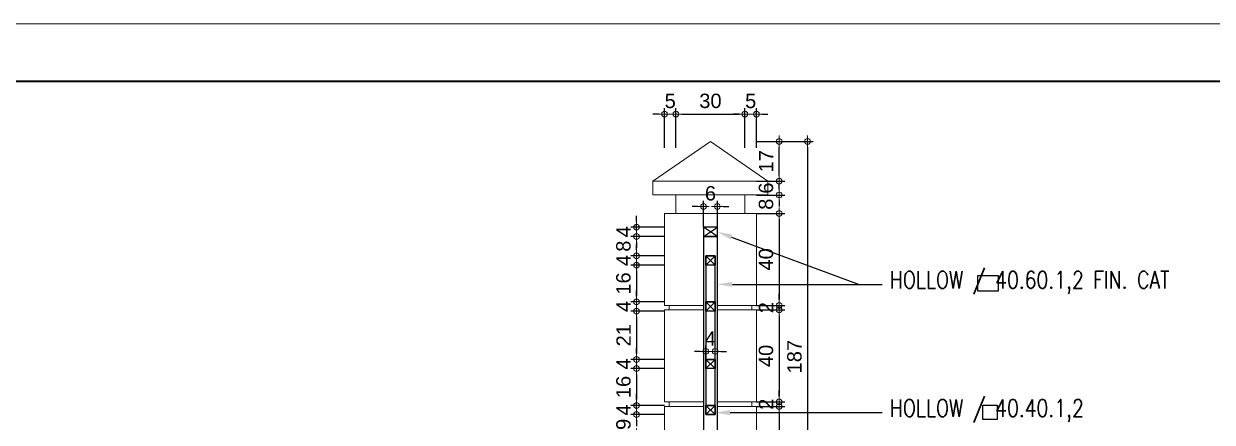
# Model space of a CAD drawing. Header units: millimetres. Extents: x -11 to 1625, y -267 to 180.
# Drawn here: x 878.64 to 899.31, y 111.07 to 118 of the extents above; entities that cross this region are included whole.
import ezdxf
from ezdxf import colors
from ezdxf.entities.mleader import LeaderData, LeaderLine
from ezdxf.enums import TextEntityAlignment as Align
from ezdxf.math import Vec2, Vec3

# ---------------------------------------------------------------- set-up
doc = ezdxf.new("R2010")
doc.units = ezdxf.units.MM
doc.layers.add('BESI', color=10, linetype='Continuous')
for name, color, linetype, lineweight in [('dinding', 5, 'Continuous', 15), ('GRS KOP', 1, 'Continuous', 35), ('kop', 7, 'Continuous', 20), ('TEXT KETERANGAN', 7, 'Continuous', 9), ('u', 6, 'Continuous', 20)]:
    doc.layers.add(name, color=color, linetype=linetype, lineweight=lineweight)
doc.styles.add('ATTR', font='romans.shx', dxfattribs={"width": 0.8, "height": 1.735066})
doc.styles.add('BARU', font='complex.shx')
doc.styles.get("Standard").update_dxf_attribs({"font": 'ARIALUNI.TTF'})
doc.dimstyles.new('SK-25', dxfattribs={"dimtxt": 0.25, "dimasz": 0.1, "dimexe": 0.1, "dimexo": 0, "dimgap": 0.1, "dimtad": 1, "dimdec": 0, "dimlfac": 25, "dimzin": 12, "dimdsep": 46, "dimtxsty": 'Standard', "dimblk": 'BULAT', "dimcen": 0.1, "dimclrd": 256, "dimadec": 0, "dimazin": 3, "dimtfac": 1, "dimtdec": 0, "dimtofl": 0, "dimtmove": 0, "dimatfit": 3, "dimldrblk": 'BULAT', "dimfxl": 0, "dimtolj": 1, "dimtzin": 0, "dimarcsym": 0})

# ---------------------------------------------------------------- blocks, each defined once
blk = doc.blocks.new('kop')
at = {"layer": 'GRS KOP'}
blk.add_lwpolyline([(1, 54), (83, 54), (83, 1), (1, 1)], close=True, dxfattribs=at)
at = {"layer": 'kop', "color": 7}
for p, q in [((84, 55), (0, 55)), ((0, 0), (84, 0))]:
    blk.add_line(p, q, dxfattribs=at)
at = {"layer": 'kop', "style": 'BARU', "flags": 4}
for p, height in [((73.8, 5.4), 0.35), ((80.303, 5.382), 0.25), ((73.8, 4.9), 0.35), ((80.303, 4.882), 0.25), ((73.8, 4.4), 0.35), ((80.303, 4.382), 0.25)]:
    blk.add_attdef('-', p, '', height=height, dxfattribs=at)
at = {"layer": 'kop', "flags": 4}
for tag, p in [('AR-00', (78.057, 2.648)), ('00', (81.238, 2.647))]:
    blk.add_attdef(tag, text='', height=0.35, dxfattribs=at).set_placement(p, align=Align.MIDDLE)
blk = doc.blocks.new('BULAT')
for p, q in [((-1, 0), (1, 0)), ((0, -1), (0, 1))]:
    blk.add_line(p, q)
blk.add_circle((0, 0), 0.5)
blk = doc.blocks.new('*D779')
at = {"layer": 'Defpoints', "color": 0}
for p in [(891.385, 116.429), (891.185, 115.844), (891.385, 115.844)]:
    blk.add_point(p, dxfattribs=at)
at = {"layer": 'u', "lineweight": -2}
for p, q in [((891.085, 116.429), (890.985, 116.429)), ((891.485, 116.429), (891.585, 116.429))]:
    blk.add_line(p, q, dxfattribs=at)
at = {"layer": 'u', "color": 0, "lineweight": -2}
for p, q in [((891.185, 115.844), (891.185, 116.529)), ((891.385, 115.844), (891.385, 116.529))]:
    blk.add_line(p, q, dxfattribs=at)
at = {"layer": 'u', "lineweight": -2, "xscale": 0.1, "yscale": 0.1, "zscale": 0.1}
blk.add_blockref('BULAT', (891.185, 116.429), dxfattribs=at)
at = {"layer": 'u', "lineweight": -2, "xscale": 0.1, "yscale": 0.1, "zscale": 0.1, "rotation": 180}
blk.add_blockref('BULAT', (891.385, 116.429), dxfattribs=at)
at = {"layer": 'u', "color": 0, "insert": (891.285, 116.656), "char_height": 0.25, "attachment_point": 5}
blk.add_mtext('\\A1;5', dxfattribs=at)
blk = doc.blocks.new('*D780')
at = {"layer": 'Defpoints', "color": 0}
for p in [(889.785, 116.429), (889.785, 115.844), (889.985, 115.844)]:
    blk.add_point(p, dxfattribs=at)
at = {"layer": 'u', "lineweight": -2}
for p, q in [((889.685, 116.429), (889.585, 116.429)), ((890.085, 116.429), (890.185, 116.429))]:
    blk.add_line(p, q, dxfattribs=at)
at = {"layer": 'u', "color": 0, "lineweight": -2}
for p, q in [((889.785, 115.844), (889.785, 116.529)), ((889.985, 115.844), (889.985, 116.529))]:
    blk.add_line(p, q, dxfattribs=at)
at = {"layer": 'u', "lineweight": -2, "xscale": 0.1, "yscale": 0.1, "zscale": 0.1}
blk.add_blockref('BULAT', (889.785, 116.429), dxfattribs=at)
at = {"layer": 'u', "lineweight": -2, "xscale": 0.1, "yscale": 0.1, "zscale": 0.1, "rotation": 180}
blk.add_blockref('BULAT', (889.985, 116.429), dxfattribs=at)
at = {"layer": 'u', "color": 0, "insert": (889.885, 116.656), "char_height": 0.25, "attachment_point": 5}
blk.add_mtext('\\A1;5', dxfattribs=at)
blk = doc.blocks.new('*D781')
at = {"layer": 'Defpoints', "color": 0}
for p in [(891.185, 116.429), (889.985, 115.844), (891.185, 115.844)]:
    blk.add_point(p, dxfattribs=at)
at = {"layer": 'u', "color": 0, "lineweight": -2}
for p, q in [((889.985, 115.844), (889.985, 116.529)), ((891.185, 115.844), (891.185, 116.529))]:
    blk.add_line(p, q, dxfattribs=at)
at = {"layer": 'u', "lineweight": -2}
blk.add_line((890.085, 116.429), (891.085, 116.429), dxfattribs=at)
at = {"layer": 'u', "lineweight": -2, "xscale": 0.1, "yscale": 0.1, "zscale": 0.1, "rotation": 180}
blk.add_blockref('BULAT', (889.985, 116.429), dxfattribs=at)
at = {"layer": 'u', "lineweight": -2, "xscale": 0.1, "yscale": 0.1, "zscale": 0.1}
blk.add_blockref('BULAT', (891.185, 116.429), dxfattribs=at)
at = {"layer": 'u', "color": 0, "insert": (890.585, 116.657), "char_height": 0.25, "attachment_point": 5}
blk.add_mtext('\\A1;30', dxfattribs=at)
blk = doc.blocks.new('*D782')
at = {"layer": 'Defpoints', "color": 0}
for p in [(891.385, 115.261), (891.385, 115.021), (891.78, 115.021)]:
    blk.add_point(p, dxfattribs=at)
at = {"layer": 'u', "lineweight": -2}
for p, q in [((891.78, 115.361), (891.78, 115.461)), ((891.78, 114.921), (891.78, 114.821))]:
    blk.add_line(p, q, dxfattribs=at)
at = {"layer": 'u', "color": 0, "lineweight": -2}
for p, q in [((891.385, 115.261), (891.88, 115.261)), ((891.385, 115.021), (891.88, 115.021))]:
    blk.add_line(p, q, dxfattribs=at)
at = {"layer": 'u', "lineweight": -2, "xscale": 0.1, "yscale": 0.1, "zscale": 0.1}
for p, rotation in [((891.78, 115.261), 270), ((891.78, 115.021), 90)]:
    blk.add_blockref('BULAT', p, dxfattribs=dict(at, rotation=rotation))
at = {"layer": 'u', "color": 0, "insert": (891.552, 115.141), "char_height": 0.25, "attachment_point": 5, "rotation": 90}
blk.add_mtext('\\A1;6', dxfattribs=at)
blk = doc.blocks.new('*D783')
at = {"layer": 'Defpoints', "color": 0}
for p in [(891.385, 115.021), (891.385, 114.701), (891.78, 114.701)]:
    blk.add_point(p, dxfattribs=at)
at = {"layer": 'u', "lineweight": -2}
for p, q in [((891.78, 115.121), (891.78, 115.221)), ((891.78, 114.601), (891.78, 114.501))]:
    blk.add_line(p, q, dxfattribs=at)
at = {"layer": 'u', "color": 0, "lineweight": -2}
for p, q in [((891.385, 115.021), (891.88, 115.021)), ((891.385, 114.701), (891.88, 114.701))]:
    blk.add_line(p, q, dxfattribs=at)
at = {"layer": 'u', "lineweight": -2, "xscale": 0.1, "yscale": 0.1, "zscale": 0.1}
for p, rotation in [((891.78, 115.021), 270), ((891.78, 114.701), 90)]:
    blk.add_blockref('BULAT', p, dxfattribs=dict(at, rotation=rotation))
at = {"layer": 'u', "color": 0, "insert": (891.552, 114.861), "char_height": 0.25, "attachment_point": 5, "rotation": 90}
blk.add_mtext('\\A1;8', dxfattribs=at)
blk = doc.blocks.new('*D784')
at = {"layer": 'Defpoints', "color": 0}
for p in [(891.385, 114.701), (891.385, 113.101), (891.78, 113.101)]:
    blk.add_point(p, dxfattribs=at)
at = {"layer": 'u', "color": 0, "lineweight": -2}
for p, q in [((891.385, 114.701), (891.88, 114.701)), ((891.385, 113.101), (891.88, 113.101))]:
    blk.add_line(p, q, dxfattribs=at)
at = {"layer": 'u', "lineweight": -2}
blk.add_line((891.78, 114.601), (891.78, 113.201), dxfattribs=at)
at = {"layer": 'u', "lineweight": -2, "xscale": 0.1, "yscale": 0.1, "zscale": 0.1}
for p, rotation in [((891.78, 114.701), 90), ((891.78, 113.101), 270)]:
    blk.add_blockref('BULAT', p, dxfattribs=dict(at, rotation=rotation))
at = {"layer": 'u', "color": 0, "insert": (891.552, 113.901), "char_height": 0.25, "attachment_point": 5, "rotation": 90}
blk.add_mtext('\\A1;40', dxfattribs=at)
blk = doc.blocks.new('*D785')
at = {"layer": 'Defpoints', "color": 0}
for p in [(891.385, 113.101), (891.385, 113.021), (891.78, 113.021)]:
    blk.add_point(p, dxfattribs=at)
at = {"layer": 'u', "color": 0, "lineweight": -2}
for p, q in [((891.385, 113.101), (891.88, 113.101)), ((891.385, 113.021), (891.88, 113.021))]:
    blk.add_line(p, q, dxfattribs=at)
at = {"layer": 'u', "lineweight": -2}
for p, q in [((891.78, 113.201), (891.78, 113.301)), ((891.78, 112.921), (891.78, 112.821))]:
    blk.add_line(p, q, dxfattribs=at)
at = {"layer": 'u', "lineweight": -2, "xscale": 0.1, "yscale": 0.1, "zscale": 0.1}
for p, rotation in [((891.78, 113.101), 270), ((891.78, 113.021), 90)]:
    blk.add_blockref('BULAT', p, dxfattribs=dict(at, rotation=rotation))
at = {"layer": 'u', "color": 0, "insert": (891.554, 113.061), "char_height": 0.25, "attachment_point": 5, "rotation": 90}
blk.add_mtext('\\A1;2', dxfattribs=at)
blk = doc.blocks.new('*D786')
at = {"layer": 'Defpoints', "color": 0}
for p in [(891.385, 113.021), (891.385, 111.421), (891.78, 111.421)]:
    blk.add_point(p, dxfattribs=at)
at = {"layer": 'u', "color": 0, "lineweight": -2}
for p, q in [((891.385, 113.021), (891.88, 113.021)), ((891.385, 111.421), (891.88, 111.421))]:
    blk.add_line(p, q, dxfattribs=at)
at = {"layer": 'u', "lineweight": -2}
blk.add_line((891.78, 112.921), (891.78, 111.521), dxfattribs=at)
at = {"layer": 'u', "lineweight": -2, "xscale": 0.1, "yscale": 0.1, "zscale": 0.1}
for p, rotation in [((891.78, 113.021), 90), ((891.78, 111.421), 270)]:
    blk.add_blockref('BULAT', p, dxfattribs=dict(at, rotation=rotation))
at = {"layer": 'u', "color": 0, "insert": (891.552, 112.221), "char_height": 0.25, "attachment_point": 5, "rotation": 90}
blk.add_mtext('\\A1;40', dxfattribs=at)
blk = doc.blocks.new('*D787')
at = {"layer": 'Defpoints', "color": 0}
for p in [(891.385, 111.421), (891.385, 111.341), (891.78, 111.341)]:
    blk.add_point(p, dxfattribs=at)
at = {"layer": 'u', "lineweight": -2}
for p, q in [((891.78, 111.521), (891.78, 111.621)), ((891.78, 111.241), (891.78, 111.141))]:
    blk.add_line(p, q, dxfattribs=at)
at = {"layer": 'u', "color": 0, "lineweight": -2}
for p, q in [((891.385, 111.421), (891.88, 111.421)), ((891.385, 111.341), (891.88, 111.341))]:
    blk.add_line(p, q, dxfattribs=at)
at = {"layer": 'u', "lineweight": -2, "xscale": 0.1, "yscale": 0.1, "zscale": 0.1}
for p, rotation in [((891.78, 111.421), 270), ((891.78, 111.341), 90)]:
    blk.add_blockref('BULAT', p, dxfattribs=dict(at, rotation=rotation))
at = {"layer": 'u', "color": 0, "insert": (891.554, 111.381), "char_height": 0.25, "attachment_point": 5, "rotation": 90}
blk.add_mtext('\\A1;2', dxfattribs=at)
blk = doc.blocks.new('*D788')
at = {"layer": 'Defpoints', "color": 0}
for p in [(891.385, 111.341), (891.385, 109.741), (891.78, 109.741)]:
    blk.add_point(p, dxfattribs=at)
at = {"layer": 'u', "color": 0, "lineweight": -2}
for p, q in [((891.385, 111.341), (891.88, 111.341)), ((891.385, 109.741), (891.88, 109.741))]:
    blk.add_line(p, q, dxfattribs=at)
at = {"layer": 'u', "lineweight": -2}
blk.add_line((891.78, 111.241), (891.78, 109.841), dxfattribs=at)
at = {"layer": 'u', "lineweight": -2, "xscale": 0.1, "yscale": 0.1, "zscale": 0.1}
for p, rotation in [((891.78, 111.341), 90), ((891.78, 109.741), 270)]:
    blk.add_blockref('BULAT', p, dxfattribs=dict(at, rotation=rotation))
at = {"layer": 'u', "color": 0, "insert": (891.552, 110.541), "char_height": 0.25, "attachment_point": 5, "rotation": 90}
blk.add_mtext('\\A1;40', dxfattribs=at)
blk = doc.blocks.new('*D791')
at = {"layer": 'Defpoints', "color": 0}
for p in [(891.78, 115.954), (891.78, 108.461), (892.275, 108.461)]:
    blk.add_point(p, dxfattribs=at)
at = {"layer": 'u', "color": 0, "lineweight": -2}
for p, q in [((891.78, 115.954), (892.375, 115.954)), ((891.78, 108.461), (892.375, 108.461))]:
    blk.add_line(p, q, dxfattribs=at)
at = {"layer": 'u', "lineweight": -2}
blk.add_line((892.275, 115.854), (892.275, 108.561), dxfattribs=at)
at = {"layer": 'u', "lineweight": -2, "xscale": 0.1, "yscale": 0.1, "zscale": 0.1}
for p, rotation in [((892.275, 115.954), 90), ((892.275, 108.461), 270)]:
    blk.add_blockref('BULAT', p, dxfattribs=dict(at, rotation=rotation))
at = {"layer": 'u', "color": 0, "insert": (892.047, 112.208), "char_height": 0.25, "attachment_point": 5, "rotation": 90}
blk.add_mtext('\\A1;187', dxfattribs=at)
blk = doc.blocks.new('*D794')
at = {"layer": 'Defpoints', "color": 0}
for p in [(889.785, 114.461), (889.299, 114.301), (889.785, 114.301)]:
    blk.add_point(p, dxfattribs=at)
at = {"layer": 'u', "lineweight": -2}
for p, q in [((889.299, 114.561), (889.299, 114.661)), ((889.299, 114.201), (889.299, 114.101))]:
    blk.add_line(p, q, dxfattribs=at)
at = {"layer": 'u', "color": 0, "lineweight": -2}
for p, q in [((889.785, 114.461), (889.199, 114.461)), ((889.785, 114.301), (889.199, 114.301))]:
    blk.add_line(p, q, dxfattribs=at)
at = {"layer": 'u', "lineweight": -2, "xscale": 0.1, "yscale": 0.1, "zscale": 0.1}
for p, rotation in [((889.299, 114.461), 270), ((889.299, 114.301), 90)]:
    blk.add_blockref('BULAT', p, dxfattribs=dict(at, rotation=rotation))
at = {"layer": 'u', "color": 0, "insert": (889.074, 114.381), "char_height": 0.25, "attachment_point": 5, "rotation": 90}
blk.add_mtext('\\A1;4', dxfattribs=at)
blk = doc.blocks.new('*D795')
at = {"layer": 'Defpoints', "color": 0}
for p in [(889.785, 114.301), (889.299, 113.961), (889.785, 113.961)]:
    blk.add_point(p, dxfattribs=at)
at = {"layer": 'u', "lineweight": -2}
for p, q in [((889.299, 114.401), (889.299, 114.501)), ((889.299, 113.861), (889.299, 113.761))]:
    blk.add_line(p, q, dxfattribs=at)
at = {"layer": 'u', "color": 0, "lineweight": -2}
for p, q in [((889.785, 114.301), (889.199, 114.301)), ((889.785, 113.961), (889.199, 113.961))]:
    blk.add_line(p, q, dxfattribs=at)
at = {"layer": 'u', "lineweight": -2, "xscale": 0.1, "yscale": 0.1, "zscale": 0.1}
for p, rotation in [((889.299, 114.301), 270), ((889.299, 113.961), 90)]:
    blk.add_blockref('BULAT', p, dxfattribs=dict(at, rotation=rotation))
at = {"layer": 'u', "color": 0, "insert": (889.072, 114.131), "char_height": 0.25, "attachment_point": 5, "rotation": 90}
blk.add_mtext('\\A1;8', dxfattribs=at)
blk = doc.blocks.new('*D796')
at = {"layer": 'Defpoints', "color": 0}
for p in [(889.785, 113.961), (889.299, 113.801), (889.785, 113.801)]:
    blk.add_point(p, dxfattribs=at)
at = {"layer": 'u', "lineweight": -2}
for p, q in [((889.299, 114.061), (889.299, 114.161)), ((889.299, 113.701), (889.299, 113.601))]:
    blk.add_line(p, q, dxfattribs=at)
at = {"layer": 'u', "color": 0, "lineweight": -2}
for p, q in [((889.785, 113.961), (889.199, 113.961)), ((889.785, 113.801), (889.199, 113.801))]:
    blk.add_line(p, q, dxfattribs=at)
at = {"layer": 'u', "lineweight": -2, "xscale": 0.1, "yscale": 0.1, "zscale": 0.1}
for p, rotation in [((889.299, 113.961), 270), ((889.299, 113.801), 90)]:
    blk.add_blockref('BULAT', p, dxfattribs=dict(at, rotation=rotation))
at = {"layer": 'u', "color": 0, "insert": (889.074, 113.881), "char_height": 0.25, "attachment_point": 5, "rotation": 90}
blk.add_mtext('\\A1;4', dxfattribs=at)
blk = doc.blocks.new('*D797')
at = {"layer": 'Defpoints', "color": 0}
for p in [(889.785, 113.801), (889.299, 113.161), (889.785, 113.161)]:
    blk.add_point(p, dxfattribs=at)
at = {"layer": 'u', "color": 0, "lineweight": -2}
for p, q in [((889.785, 113.801), (889.199, 113.801)), ((889.785, 113.161), (889.199, 113.161))]:
    blk.add_line(p, q, dxfattribs=at)
at = {"layer": 'u', "lineweight": -2}
blk.add_line((889.299, 113.701), (889.299, 113.261), dxfattribs=at)
at = {"layer": 'u', "lineweight": -2, "xscale": 0.1, "yscale": 0.1, "zscale": 0.1}
for p, rotation in [((889.299, 113.801), 90), ((889.299, 113.161), 270)]:
    blk.add_blockref('BULAT', p, dxfattribs=dict(at, rotation=rotation))
at = {"layer": 'u', "color": 0, "insert": (889.072, 113.481), "char_height": 0.25, "attachment_point": 5, "rotation": 90}
blk.add_mtext('\\A1;16', dxfattribs=at)
blk = doc.blocks.new('*D798')
at = {"layer": 'Defpoints', "color": 0}
for p in [(889.785, 113.161), (889.299, 113.001), (889.785, 113.001)]:
    blk.add_point(p, dxfattribs=at)
at = {"layer": 'u', "lineweight": -2}
for p, q in [((889.299, 113.261), (889.299, 113.361)), ((889.299, 112.901), (889.299, 112.801))]:
    blk.add_line(p, q, dxfattribs=at)
at = {"layer": 'u', "color": 0, "lineweight": -2}
for p, q in [((889.785, 113.161), (889.199, 113.161)), ((889.785, 113.001), (889.199, 113.001))]:
    blk.add_line(p, q, dxfattribs=at)
at = {"layer": 'u', "lineweight": -2, "xscale": 0.1, "yscale": 0.1, "zscale": 0.1}
for p, rotation in [((889.299, 113.161), 270), ((889.299, 113.001), 90)]:
    blk.add_blockref('BULAT', p, dxfattribs=dict(at, rotation=rotation))
at = {"layer": 'u', "color": 0, "insert": (889.074, 113.081), "char_height": 0.25, "attachment_point": 5, "rotation": 90}
blk.add_mtext('\\A1;4', dxfattribs=at)
blk = doc.blocks.new('*D799')
at = {"layer": 'Defpoints', "color": 0}
for p in [(889.785, 113.001), (889.299, 112.161), (889.785, 112.161)]:
    blk.add_point(p, dxfattribs=at)
at = {"layer": 'u', "color": 0, "lineweight": -2}
for p, q in [((889.785, 113.001), (889.199, 113.001)), ((889.785, 112.161), (889.199, 112.161))]:
    blk.add_line(p, q, dxfattribs=at)
at = {"layer": 'u', "lineweight": -2}
blk.add_line((889.299, 112.901), (889.299, 112.261), dxfattribs=at)
at = {"layer": 'u', "lineweight": -2, "xscale": 0.1, "yscale": 0.1, "zscale": 0.1}
for p, rotation in [((889.299, 113.001), 90), ((889.299, 112.161), 270)]:
    blk.add_blockref('BULAT', p, dxfattribs=dict(at, rotation=rotation))
at = {"layer": 'u', "color": 0, "insert": (889.074, 112.581), "char_height": 0.25, "attachment_point": 5, "rotation": 90}
blk.add_mtext('\\A1;21', dxfattribs=at)
blk = doc.blocks.new('*D800')
at = {"layer": 'Defpoints', "color": 0}
for p in [(889.785, 112.161), (889.299, 112.001), (889.785, 112.001)]:
    blk.add_point(p, dxfattribs=at)
at = {"layer": 'u', "lineweight": -2}
for p, q in [((889.299, 112.261), (889.299, 112.361)), ((889.299, 111.901), (889.299, 111.801))]:
    blk.add_line(p, q, dxfattribs=at)
at = {"layer": 'u', "color": 0, "lineweight": -2}
for p, q in [((889.785, 112.161), (889.199, 112.161)), ((889.785, 112.001), (889.199, 112.001))]:
    blk.add_line(p, q, dxfattribs=at)
at = {"layer": 'u', "lineweight": -2, "xscale": 0.1, "yscale": 0.1, "zscale": 0.1}
for p, rotation in [((889.299, 112.161), 270), ((889.299, 112.001), 90)]:
    blk.add_blockref('BULAT', p, dxfattribs=dict(at, rotation=rotation))
at = {"layer": 'u', "color": 0, "insert": (889.074, 112.081), "char_height": 0.25, "attachment_point": 5, "rotation": 90}
blk.add_mtext('\\A1;4', dxfattribs=at)
blk = doc.blocks.new('*D801')
at = {"layer": 'Defpoints', "color": 0}
for p in [(889.785, 112.001), (889.299, 111.361), (889.785, 111.361)]:
    blk.add_point(p, dxfattribs=at)
at = {"layer": 'u', "color": 0, "lineweight": -2}
for p, q in [((889.785, 112.001), (889.199, 112.001)), ((889.785, 111.361), (889.199, 111.361))]:
    blk.add_line(p, q, dxfattribs=at)
at = {"layer": 'u', "lineweight": -2}
blk.add_line((889.299, 111.901), (889.299, 111.461), dxfattribs=at)
at = {"layer": 'u', "lineweight": -2, "xscale": 0.1, "yscale": 0.1, "zscale": 0.1}
for p, rotation in [((889.299, 112.001), 90), ((889.299, 111.361), 270)]:
    blk.add_blockref('BULAT', p, dxfattribs=dict(at, rotation=rotation))
at = {"layer": 'u', "color": 0, "insert": (889.072, 111.681), "char_height": 0.25, "attachment_point": 5, "rotation": 90}
blk.add_mtext('\\A1;16', dxfattribs=at)
blk = doc.blocks.new('*D802')
at = {"layer": 'Defpoints', "color": 0}
for p in [(889.785, 111.361), (889.299, 111.201), (889.785, 111.201)]:
    blk.add_point(p, dxfattribs=at)
at = {"layer": 'u', "lineweight": -2}
for p, q in [((889.299, 111.461), (889.299, 111.561)), ((889.299, 111.101), (889.299, 111.001))]:
    blk.add_line(p, q, dxfattribs=at)
at = {"layer": 'u', "color": 0, "lineweight": -2}
for p, q in [((889.785, 111.361), (889.199, 111.361)), ((889.785, 111.201), (889.199, 111.201))]:
    blk.add_line(p, q, dxfattribs=at)
at = {"layer": 'u', "lineweight": -2, "xscale": 0.1, "yscale": 0.1, "zscale": 0.1}
for p, rotation in [((889.299, 111.361), 270), ((889.299, 111.201), 90)]:
    blk.add_blockref('BULAT', p, dxfattribs=dict(at, rotation=rotation))
at = {"layer": 'u', "color": 0, "insert": (889.074, 111.281), "char_height": 0.25, "attachment_point": 5, "rotation": 90}
blk.add_mtext('\\A1;4', dxfattribs=at)
blk = doc.blocks.new('*D803')
at = {"layer": 'Defpoints', "color": 0}
for p in [(889.785, 111.201), (889.299, 110.861), (889.785, 110.861)]:
    blk.add_point(p, dxfattribs=at)
at = {"layer": 'u', "lineweight": -2}
for p, q in [((889.299, 111.301), (889.299, 111.401)), ((889.299, 110.761), (889.299, 110.661))]:
    blk.add_line(p, q, dxfattribs=at)
at = {"layer": 'u', "color": 0, "lineweight": -2}
for p, q in [((889.785, 111.201), (889.199, 111.201)), ((889.785, 110.861), (889.199, 110.861))]:
    blk.add_line(p, q, dxfattribs=at)
at = {"layer": 'u', "lineweight": -2, "xscale": 0.1, "yscale": 0.1, "zscale": 0.1}
for p, rotation in [((889.299, 111.201), 270), ((889.299, 110.861), 90)]:
    blk.add_blockref('BULAT', p, dxfattribs=dict(at, rotation=rotation))
at = {"layer": 'u', "color": 0, "insert": (889.072, 111.031), "char_height": 0.25, "attachment_point": 5, "rotation": 90}
blk.add_mtext('\\A1;9', dxfattribs=at)
blk = doc.blocks.new('*D807')
at = {"layer": 'Defpoints', "color": 0}
for p in [(890.705, 114.821), (890.465, 114.461), (890.705, 114.461)]:
    blk.add_point(p, dxfattribs=at)
at = {"layer": 'u', "lineweight": -2}
for p, q in [((890.365, 114.821), (890.265, 114.821)), ((890.805, 114.821), (890.905, 114.821))]:
    blk.add_line(p, q, dxfattribs=at)
at = {"layer": 'u', "color": 0, "lineweight": -2}
for p, q in [((890.465, 114.461), (890.465, 114.921)), ((890.705, 114.461), (890.705, 114.921))]:
    blk.add_line(p, q, dxfattribs=at)
at = {"layer": 'u', "lineweight": -2, "xscale": 0.1, "yscale": 0.1, "zscale": 0.1}
blk.add_blockref('BULAT', (890.465, 114.821), dxfattribs=at)
at = {"layer": 'u', "lineweight": -2, "xscale": 0.1, "yscale": 0.1, "zscale": 0.1, "rotation": 180}
blk.add_blockref('BULAT', (890.705, 114.821), dxfattribs=at)
at = {"layer": 'u', "color": 0, "insert": (890.585, 115.049), "char_height": 0.25, "attachment_point": 5}
blk.add_mtext('\\A1;6', dxfattribs=at)
blk = doc.blocks.new('*D808')
at = {"layer": 'Defpoints', "color": 0}
for p in [(890.665, 112.301), (890.505, 112.161), (890.665, 112.161)]:
    blk.add_point(p, dxfattribs=at)
at = {"layer": 'u', "lineweight": -2}
for p, q in [((890.405, 112.301), (890.305, 112.301)), ((890.765, 112.301), (890.865, 112.301))]:
    blk.add_line(p, q, dxfattribs=at)
at = {"layer": 'u', "color": 0, "lineweight": -2}
for p, q in [((890.505, 112.161), (890.505, 112.401)), ((890.665, 112.161), (890.665, 112.401))]:
    blk.add_line(p, q, dxfattribs=at)
at = {"layer": 'u', "lineweight": -2, "xscale": 0.1, "yscale": 0.1, "zscale": 0.1}
blk.add_blockref('BULAT', (890.505, 112.301), dxfattribs=at)
at = {"layer": 'u', "lineweight": -2, "xscale": 0.1, "yscale": 0.1, "zscale": 0.1, "rotation": 180}
blk.add_blockref('BULAT', (890.665, 112.301), dxfattribs=at)
at = {"layer": 'u', "color": 0, "insert": (890.585, 112.526), "char_height": 0.25, "attachment_point": 5}
blk.add_mtext('\\A1;4', dxfattribs=at)
blk = doc.blocks.new('*D1322')
at = {"layer": 'Defpoints', "color": 0}
for p in [(891.385, 115.954), (891.78, 115.954), (891.385, 115.261)]:
    blk.add_point(p, dxfattribs=at)
at = {"layer": 'u', "color": 0, "lineweight": -2}
for p, q in [((891.385, 115.954), (891.88, 115.954)), ((891.385, 115.261), (891.88, 115.261))]:
    blk.add_line(p, q, dxfattribs=at)
at = {"layer": 'u', "lineweight": -2}
blk.add_line((891.78, 115.361), (891.78, 115.854), dxfattribs=at)
at = {"layer": 'u', "lineweight": -2, "xscale": 0.1, "yscale": 0.1, "zscale": 0.1}
for p, rotation in [((891.78, 115.954), 90), ((891.78, 115.261), 270)]:
    blk.add_blockref('BULAT', p, dxfattribs=dict(at, rotation=rotation))
at = {"layer": 'u', "color": 0, "insert": (891.554, 115.608), "char_height": 0.25, "attachment_point": 5, "rotation": 90}
blk.add_mtext('\\A1;17', dxfattribs=at)

msp = doc.modelspace()

# ---------------------------------------------------------------- linework, layer by layer
for points in [[(895.2363385, 113.6206708), (895.5927633, 113.6206708), (895.5927633, 113.3471023), (895.2363385, 113.3471023)], [(895.3241808, 111.363433), (895.5758631, 111.363433), (895.5758631, 111.1153505), (895.3241808, 111.1153505)]]:
    msp.add_lwpolyline(points, close=True)
at = {"layer": 'BESI'}
for points in [[(890.7050405, 114.3013898), (890.7050405, 114.4613898), (890.4650405, 114.4613898), (890.4650405, 114.3013898), (890.7050405, 114.3013898), (890.4650405, 114.4613898), (890.4650405, 114.3013898), (890.7050405, 114.4613898)], [(890.5050405, 113.8013898), (890.5050405, 113.9613898), (890.6650405, 113.9613898), (890.6650405, 113.8013898), (890.5050405, 113.8013898), (890.6650405, 113.9613898), (890.5050405, 113.9613898), (890.6650405, 113.8013898)], [(890.5050405, 113.0013898), (890.5050405, 113.1613898), (890.6650405, 113.1613898), (890.6650405, 113.0013898), (890.5050405, 113.0013898), (890.6650405, 113.1613898), (890.5050405, 113.1613898), (890.6650405, 113.0013898)], [(890.5050405, 112.0013898), (890.5050405, 112.1613898), (890.6650405, 112.1613898), (890.6650405, 112.0013898), (890.5050405, 112.0013898), (890.6650405, 112.1613898), (890.5050405, 112.1613898), (890.6650405, 112.0013898)], [(890.5050405, 111.2013898), (890.5050405, 111.3613898), (890.6650405, 111.3613898), (890.6650405, 111.2013898), (890.5050405, 111.2013898), (890.6650405, 111.3613898), (890.5050405, 111.3613898), (890.6650405, 111.2013898)]]:
    msp.add_lwpolyline(points, dxfattribs=at)
for points in [[(890.4650405, 110.4613898), (890.7050405, 110.4613898), (890.7050405, 114.3013898), (890.4650405, 114.3013898)], [(890.5050405, 111.2013898), (890.6650405, 111.2013898), (890.6650405, 113.9613898), (890.5050405, 113.9613898)]]:
    msp.add_lwpolyline(points, close=True, dxfattribs=at)
at = {"layer": 'dinding'}
for p, q in [((889.5850405, 115.2613898), (890.5850405, 115.9542085)), ((890.5850405, 115.9542085), (891.5850405, 115.2613898))]:
    msp.add_line(p, q, dxfattribs=at)
for points in [[(889.5850405, 115.0213898), (891.5850405, 115.0213898), (891.5850405, 115.2613898), (889.5850405, 115.2613898)], [(889.9850405, 115.0213898), (891.1850405, 115.0213898), (891.1850405, 114.7013898), (889.9850405, 114.7013898)]]:
    msp.add_lwpolyline(points, close=True, dxfattribs=at)
for points in [[(890.8850405, 113.1013898), (891.3850405, 113.1013898), (891.3850405, 114.7013898), (889.7850405, 114.7013898), (889.7850405, 113.1013898), (890.2850405, 113.1013898)], [(890.7050405, 113.1013898), (891.3850405, 113.1013898), (891.3850405, 114.7013898), (889.7850405, 114.7013898), (889.7850405, 113.1013898), (890.4650405, 113.1013898)], [(890.4650405, 113.0213898), (889.8650405, 113.0213898), (889.8650405, 113.1013898), (890.4650405, 113.1013898)], [(890.7050405, 113.1013898), (891.3050405, 113.1013898), (891.3050405, 113.0213898), (890.7050405, 113.0213898)], [(890.4650405, 113.0213898), (889.7850405, 113.0213898), (889.7850405, 111.4213898), (890.4650405, 111.4213898)], [(890.7050405, 111.4213898), (891.3850405, 111.4213898), (891.3850405, 113.0213898), (890.7050405, 113.0213898)], [(890.4650405, 111.3413898), (889.7850405, 111.3413898), (889.7850405, 109.7413898), (890.284587, 109.7413898)], [(890.4650405, 111.3413898), (889.8650405, 111.3413898), (889.8650405, 111.4213898), (890.4650405, 111.4213898)], [(890.7050405, 111.4213898), (891.3050405, 111.4213898), (891.3050405, 111.3413898), (890.7050405, 111.3413898)], [(890.8850405, 109.7413898), (891.3850405, 109.7413898), (891.3850405, 111.3413898), (890.7050405, 111.3413898)]]:
    msp.add_lwpolyline(points, dxfattribs=at)

# ---------------------------------------------------------------- block references
at = {"layer": 'kop'}
msp.add_blockref('kop', (827.2141618, 63), dxfattribs=at)
at = {"layer": 'TEXT KETERANGAN'}
msp.add_blockref('kop', (827.2141618, 118), dxfattribs=at)

# ---------------------------------------------------------------- dimensions: what is measured, and where the dimension line sits
at = {"layer": 'u'}
for base, p1, p2, angle, picture, middle in [((889.7850405, 116.4288239), (889.9850405, 115.8439366), (889.7850405, 115.8439366), 180, '*D780', (889.8850405, 116.4288239)), ((891.3850405, 116.4288239), (891.1850405, 115.8439366), (891.3850405, 115.8439366), 180, '*D779', (891.2850405, 116.4288239)), ((891.7798457, 115.0213898), (891.3850405, 115.2613898), (891.3850405, 115.0213898), 90, '*D782', (891.7798457, 115.1413898)), ((891.7798457, 114.7013898), (891.3850405, 115.0213898), (891.3850405, 114.7013898), 90, '*D783', (891.7798457, 114.8613898)), ((889.2994136, 114.3013898), (889.7850405, 114.4613898), (889.7850405, 114.3013898), 90, '*D794', (889.2994136, 114.3813898)), ((889.2994136223, 113.9613897717), (889.7850404969, 114.3013897717), (889.7850404969, 113.9613897717), 90, '*D795', (889.2994136223, 114.1313897717)), ((889.2994136, 113.8013898), (889.7850405, 113.9613898), (889.7850405, 113.8013898), 90, '*D796', (889.2994136, 113.8813898)), ((889.2994136, 113.0013898), (889.7850405, 113.1613898), (889.7850405, 113.0013898), 90, '*D798', (889.2994136, 113.0813898)), ((891.7798457, 113.0213898), (891.3850405, 113.1013898), (891.3850405, 113.0213898), 90, '*D785', (891.7798457, 113.0613898)), ((889.2994136, 112.0013898), (889.7850405, 112.1613898), (889.7850405, 112.0013898), 90, '*D800', (889.2994136, 112.0813898)), ((889.2994136, 111.2013898), (889.7850405, 111.3613898), (889.7850405, 111.2013898), 90, '*D802', (889.2994136, 111.2813898)), ((891.7798457, 111.3413898), (891.3850405, 111.4213898), (891.3850405, 111.3413898), 90, '*D787', (891.7798457, 111.3813898)), ((889.2994136223, 110.8613897717), (889.7850404969, 111.2013897717), (889.7850404969, 110.8613897717), 90, '*D803', (889.2994136223, 111.0313897717))]:
    dim = msp.add_linear_dim(base=base, p1=p1, p2=p2, angle=angle, dimstyle='SK-25', dxfattribs=at)
    dim.commit()
    dim.dimension.update_dxf_attribs({"geometry": picture, "text_midpoint": middle, "dimtype": 160})
for base, p1, p2, angle, picture, middle in [((891.1850405, 116.4288239), (889.9850405, 115.8439366), (891.1850405, 115.8439366), 180, '*D781', (890.5850405, 116.6565524)), ((891.7798457, 115.9542085), (891.3850405, 115.2613898), (891.3850405, 115.9542085), 90, '*D1322', (891.5542488, 115.6077992)), ((892.2746509, 108.4613898), (891.7798457, 115.9542085), (891.7798457, 108.4613898), 90, '*D791', (892.0469224, 112.2077992)), ((891.7798457, 113.1013898), (891.3850405, 114.7013898), (891.3850405, 113.1013898), 90, '*D784', (891.5521172, 113.9013898)), ((889.2994136, 113.1613898), (889.7850405, 113.8013898), (889.7850405, 113.1613898), 90, '*D797', (889.0716851, 113.4813898)), ((889.2994136, 112.1613898), (889.7850405, 113.0013898), (889.7850405, 112.1613898), 90, '*D799', (889.0738168, 112.5813898)), ((891.7798457, 111.4213898), (891.3850405, 113.0213898), (891.3850405, 111.4213898), 90, '*D786', (891.5521172, 112.2213898)), ((889.2994136, 111.3613898), (889.7850405, 112.0013898), (889.7850405, 111.3613898), 90, '*D801', (889.0716851, 111.6813898)), ((891.7798457, 109.7413898), (891.3850405, 111.3413898), (891.3850405, 109.7413898), 90, '*D788', (891.5521172, 110.5413898))]:
    dim = msp.add_linear_dim(base=base, p1=p1, p2=p2, angle=angle, dimstyle='SK-25', dxfattribs=at)
    dim.commit()
    dim.dimension.update_dxf_attribs({"geometry": picture, "text_midpoint": middle})
for base, p1, p2, picture, middle in [((890.7050405, 114.8210119), (890.4650405, 114.4613898), (890.7050405, 114.4613898), '*D807', (890.5850405, 114.8210119)), ((890.6650405, 112.3012398), (890.5050405, 112.1613898), (890.6650405, 112.1613898), '*D808', (890.5850405, 112.3012398))]:
    dim = msp.add_linear_dim(base=base, p1=p1, p2=p2, dimstyle='SK-25', dxfattribs=at)
    dim.commit()
    dim.dimension.update_dxf_attribs({"geometry": picture, "text_midpoint": middle, "dimtype": 160})

# ---------------------------------------------------------------- leaders
at = {"layer": 'TEXT KETERANGAN'}
ml = msp.add_multileader_mtext('Standard', dxfattribs=at)
ml.set_content('{\\C90;HOLLOW / 40.60.1,2 FIN. CAT}', color=256, style='ATTR')
ml.set_leader_properties()
ml.build(insert=Vec2(0, 0))
ml.multileader.update_dxf_attribs({"text_left_attachment_type": 2, "text_right_attachment_type": 2, "dogleg_length": 2.367, "arrow_head_size": 0.2637542})
ctx = ml.context
ctx.base_point, ctx.char_height, ctx.arrow_head_size, ctx.landing_gap_size, ctx.plane_origin = Vec3(893.5753062, 113.4667848), 0.3, 0.2637542, 0.1318771, Vec3(894.805513, 112.5626504)
ctx.left_attachment, ctx.right_attachment = 2, 2
notes = []
notes.append((ctx, [(0, (1, 1, 0), (893.1736195, 113.4667848), (1, 0), 0.4016867, [(0, [(890.7050405, 114.3813898)], 0, [])])]))
ctx.mtext.insert, ctx.mtext.flow_direction = Vec3(893.7071833, 113.6953563), 5
ml = msp.add_multileader_mtext('Standard', dxfattribs=at)
ml.set_content('{\\C90;HOLLOW / 40.60.1,2 FIN. CAT}', color=256, style='ATTR')
ml.set_leader_properties()
ml.build(insert=Vec2(0, 0))
ml.multileader.update_dxf_attribs({"text_left_attachment_type": 2, "text_right_attachment_type": 2, "dogleg_length": 2.367, "arrow_head_size": 0.2637542})
ctx = ml.context
ctx.base_point, ctx.char_height, ctx.arrow_head_size, ctx.landing_gap_size, ctx.plane_origin = Vec3(893.5753062, 113.4667848), 0.3, 0.2637542, 0.1318771, Vec3(894.805513, 112.5626504)
ctx.left_attachment, ctx.right_attachment = 2, 2
notes.append((ctx, [(0, (1, 1, 0), (892.5798454, 113.4667848), (1, 0), 0.9954608, [(0, [(890.7050405, 113.4667848)], 0, [])])]))
ctx.mtext.insert, ctx.mtext.flow_direction = Vec3(893.7071833, 113.6953563), 5
ml = msp.add_multileader_mtext('Standard', dxfattribs=at)
ml.set_content('{\\C90;BESI HOLLOW / 4.4.1,2 FIN. CAT}', color=256, style='ATTR')
ml.set_leader_properties()
ml.build(insert=Vec2(0, 0))
ml.multileader.update_dxf_attribs({"text_left_attachment_type": 2, "text_right_attachment_type": 2, "dogleg_length": 2.367, "arrow_head_size": 0.2637542})
ctx = ml.context
ctx.base_point, ctx.char_height, ctx.arrow_head_size, ctx.landing_gap_size, ctx.plane_origin = Vec3(878.7133494, 107.061055), 0.3, 0.2637542, 0.1318771, Vec3(879.6783375, 106.1569206)
ctx.left_attachment, ctx.right_attachment = 2, 2
notes.append((ctx, [(0, (1, 1, 0), (876.6374387, 107.061055), (1, 0), 2.0759106, [(0, [(875.0324208, 111.6813898)], 0, [])])]))
ctx.mtext.insert, ctx.mtext.flow_direction = Vec3(878.8452265, 107.2896264), 5
ml = msp.add_multileader_mtext('Standard', dxfattribs=at)
ml.set_content('{\\C90;HOLLOW / 40.40.1,2}', color=256, style='ATTR')
ml.set_leader_properties()
ml.build(insert=Vec2(0, 0))
ml.multileader.update_dxf_attribs({"text_left_attachment_type": 2, "text_right_attachment_type": 2, "dogleg_length": 2.367, "arrow_head_size": 0.2637542})
ctx = ml.context
ctx.base_point, ctx.char_height, ctx.arrow_head_size, ctx.landing_gap_size, ctx.plane_origin = Vec3(893.5753062, 111.2349139), 0.3, 0.2637542, 0.1318771, Vec3(894.805513, 110.3307796)
ctx.left_attachment, ctx.right_attachment = 2, 2
notes.append((ctx, [(0, (1, 1, 0), (892.5798454, 111.2349139), (1, 0), 0.9954608, [(0, [(890.6650405, 111.2349139)], 0, [])])]))
ctx.mtext.insert, ctx.mtext.flow_direction = Vec3(893.7071833, 111.4634854), 5
for ctx, leaders in notes:
    for number, flags, end, landing, length, lines in leaders:
        leader = LeaderData()
        leader.index, (leader.has_last_leader_line, leader.has_dogleg_vector, leader.attachment_direction) = number, flags
        leader.last_leader_point, leader.dogleg_vector, leader.dogleg_length = Vec3(end), Vec3(landing), length
        for number, points, colour, breaks in lines:
            line = LeaderLine()
            line.index, line.vertices, line.color, line.breaks = number, Vec3.list(points), colors.encode_raw_color(colour), breaks
            leader.lines.append(line)
        ctx.leaders.append(leader)

doc.saveas('drawing.dxf')
